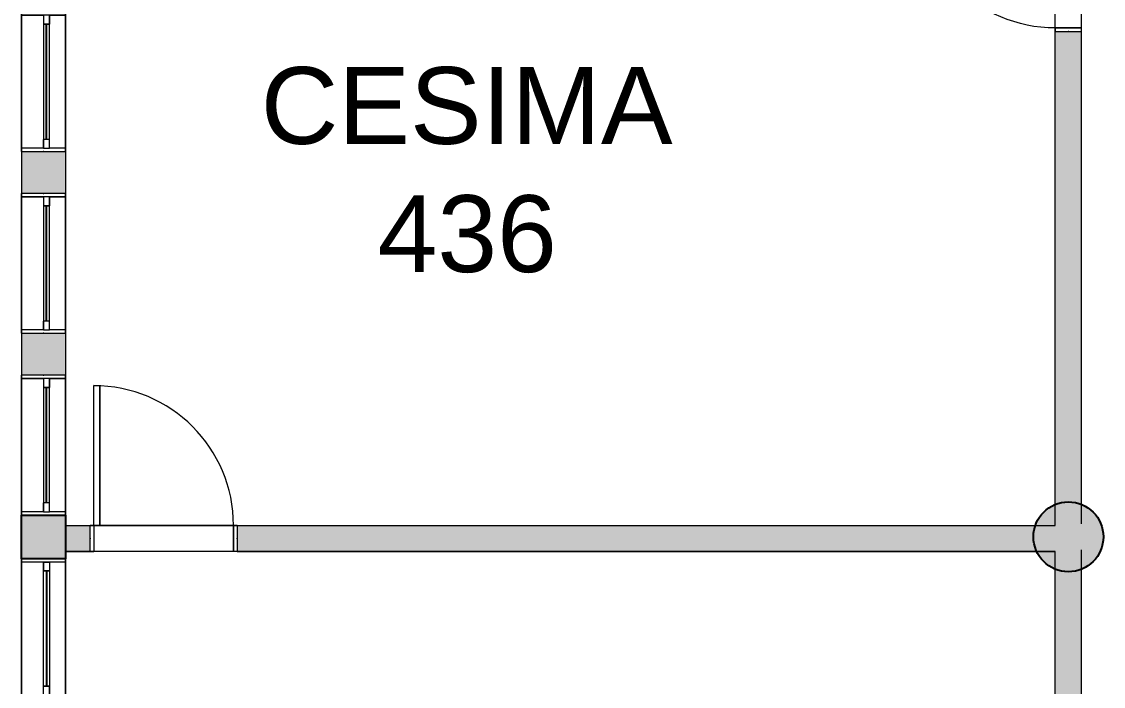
# Model space of a CAD drawing. Header units: metres. Extents: x 512 to 829, y -209 to 245.
# Drawn here: x 781.39 to 787.58, y -86.63 to -82.83 of the extents above; entities that cross this region are included whole.
import ezdxf

# ---------------------------------------------------------------- set-up
doc = ezdxf.new("R2010")
doc.units = ezdxf.units.M
doc.header["$LTSCALE"] = 0.508
doc.set_wipeout_variables(frame=1)
doc.header["$PDSIZE"] = -2
for name, color, linetype, lineweight in [('AMB-NOVOS', 10, 'Continuous', 15), ('None', 7, 'Continuous', 5), ('NãoImprimir', 7, 'Continuous', 5), ('Peitoris', 2, 'Continuous', 5), ('Telhado-Princ', 7, 'Continuous', 5)]:
    doc.layers.add(name, color=color, linetype=linetype, lineweight=lineweight)

# ---------------------------------------------------------------- blocks, each defined once
blk = doc.blocks.new('Grupo-381')
at = {"color": 7, "linetype": 'Continuous', "lineweight": 5}
for points in [[(-0.4, 0.125), (-0.38095, 0.125), (-0.38095, -0.125), (-0.4, -0.125)], [(0.38095, 0.125), (0.4, 0.125), (0.4, -0.125), (0.38095, -0.125)]]:
    blk.add_wipeout(points, dxfattribs=at).dxf.layer = 'None'
at = {"layer": 'None', "color": 7, "linetype": 'Continuous', "lineweight": 5}
for points in [[(-0.4, 0.125), (-0.38095, 0.125), (-0.38095, -0.125), (-0.4, -0.125)], [(0.38095, 0.125), (0.4, 0.125), (0.4, -0.125), (0.38095, -0.125)]]:
    blk.add_lwpolyline(points, close=True, dxfattribs=at)
blk = doc.blocks.new('Grupo-382')
at = {"layer": 'None', "color": 7}
blk.add_blockref('Grupo-381', (0, 0), dxfattribs=at)
at = {"layer": 'None', "color": 7, "linetype": 'Continuous', "lineweight": 5}
for p, q in [((-0.4, 0.125), (-0.38095, 0.125)), ((-0.38095, 0.125), (-0.38095, -0.125)), ((0.4, 0.125), (0.38095, 0.125)), ((0.38095, 0.125), (0.38095, -0.125)), ((-0.4, -0.125), (-0.38095, -0.125)), ((0.4, -0.125), (0.38095, -0.125))]:
    blk.add_line(p, q, dxfattribs=at)
blk = doc.blocks.new('Grupo-383')
at = {"layer": 'None', "color": 7, "linetype": 'Continuous', "lineweight": 5}
for p, q in [((-0.38095, 0.034925), (-0.38095, 0)), ((0.38095, 0.034925), (0.38095, 0))]:
    blk.add_line(p, q, dxfattribs=at)
blk = doc.blocks.new('Grupo-384')
at = {"color": 7, "linetype": 'Continuous', "lineweight": 5}
for points in [[(-0.38095, 0.034925), (-0.33015, 0.034925), (-0.33015, 0), (-0.38095, 0)], [(0.33015, 0.034925), (0.38095, 0.034925), (0.38095, 0), (0.33015, 0)]]:
    blk.add_wipeout(points, dxfattribs=at).dxf.layer = 'None'
at = {"layer": 'None', "color": 7, "linetype": 'Continuous', "lineweight": 5}
for points in [[(-0.38095, 0.034925), (-0.33015, 0.034925), (-0.33015, 0), (-0.38095, 0)], [(0.33015, 0.034925), (0.38095, 0.034925), (0.38095, 0), (0.33015, 0)]]:
    blk.add_lwpolyline(points, close=True, dxfattribs=at)
blk = doc.blocks.new('Grupo-385')
at = {"layer": 'None', "color": 7}
blk.add_blockref('Grupo-383', (0, 0), dxfattribs=at)
at = {"color": 7, "linetype": 'Continuous', "lineweight": 5}
blk.add_wipeout([(-0.33015, 0.034925), (0.33015, 0.034925), (0.33015, 0), (-0.33015, 0)], dxfattribs=at).dxf.layer = 'None'
at = {"layer": 'None', "color": 7, "linetype": 'Continuous', "lineweight": 5}
blk.add_lwpolyline([(-0.33015, 0.034925), (0.33015, 0.034925), (0.33015, 0), (-0.33015, 0)], close=True, dxfattribs=at)
at = {"layer": 'None', "color": 7}
blk.add_blockref('Grupo-384', (0, 0), dxfattribs=at)
at = {"layer": 'None', "color": 7, "linetype": 'Continuous', "lineweight": 5}
for p, q in [((-0.38095, 0.034925), (-0.33015, 0.034925)), ((-0.38095, 0), (-0.33015, 0)), ((-0.33015, 0.034925), (-0.33015, 0)), ((0.38095, 0.034925), (0.33015, 0.034925)), ((0.33015, 0.034925), (0.33015, 0)), ((0.38095, 0), (0.33015, 0))]:
    blk.add_line(p, q, dxfattribs=at)
blk = doc.blocks.new('Grupo-386')
at = {"color": 7, "linetype": 'Continuous', "lineweight": 9}
blk.add_wipeout([(-0.3301, 0.0181), (0.3301, 0.0181), (0.3301, 0.0168), (-0.3301, 0.0168)], dxfattribs=at).dxf.layer = 'None'
blk = doc.blocks.new('Grupo-387')
at = {"layer": 'None', "color": 7}
blk.add_blockref('Grupo-386', (0, 0), dxfattribs=at)
at = {"layer": 'None', "color": 7, "linetype": 'Continuous', "lineweight": 25}
for p, q in [((-0.3301, 0.0181), (0.3301, 0.0181)), ((-0.3301, 0.0168), (0.3301, 0.0168))]:
    blk.add_line(p, q, dxfattribs=at)
blk = doc.blocks.new('Grupo-388')
at = {"layer": 'None', "color": 7, "linetype": 'Continuous', "lineweight": 20}
for p, q in [((0.4, 0.125), (-0.4, 0.125)), ((0.4, -0.125), (-0.4, -0.125))]:
    blk.add_line(p, q, dxfattribs=at)
blk = doc.blocks.new('Window (2D)-27')
at = {"color": 7, "linetype": 'Continuous', "lineweight": 5}
blk.add_wipeout([(-0.4, 0.125), (0.4, 0.125), (0.4, -0.125), (-0.4, -0.125)], dxfattribs=at).dxf.layer = 'None'
at = {"layer": 'None', "color": 7}
blk.add_blockref('Grupo-382', (0, 0), dxfattribs=at)
at = {"layer": 'None', "color": 7, "linetype": 'Continuous', "lineweight": 5}
for p, q in [((-0.4, 0.125), (0.4, 0.125)), ((-0.4, -0.125), (0.4, -0.125))]:
    blk.add_line(p, q, dxfattribs=at)
at = {"layer": 'NãoImprimir', "linetype": 'Continuous'}
for p in [(-0.4, 0), (0.4, 0)]:
    blk.add_point(p, dxfattribs=at)
at = {"layer": 'Peitoris'}
blk.add_blockref('Grupo-385', (0, 0), dxfattribs=at)
blk.add_blockref('Grupo-387', (0, 0), dxfattribs=at)
at = {"layer": 'Telhado-Princ'}
blk.add_blockref('Grupo-388', (0, 0), dxfattribs=at)
blk = doc.blocks.new('Grupo-389')
at = {"color": 7, "linetype": 'Continuous', "lineweight": 5}
for points in [[(-0.4, 0.125), (-0.38095, 0.125), (-0.38095, -0.125), (-0.4, -0.125)], [(0.38095, 0.125), (0.4, 0.125), (0.4, -0.125), (0.38095, -0.125)]]:
    blk.add_wipeout(points, dxfattribs=at).dxf.layer = 'None'
at = {"layer": 'None', "color": 7, "linetype": 'Continuous', "lineweight": 5}
for points in [[(-0.4, 0.125), (-0.38095, 0.125), (-0.38095, -0.125), (-0.4, -0.125)], [(0.38095, 0.125), (0.4, 0.125), (0.4, -0.125), (0.38095, -0.125)]]:
    blk.add_lwpolyline(points, close=True, dxfattribs=at)
blk = doc.blocks.new('Grupo-390')
at = {"layer": 'None', "color": 7}
blk.add_blockref('Grupo-389', (0, 0), dxfattribs=at)
at = {"layer": 'None', "color": 7, "linetype": 'Continuous', "lineweight": 5}
for p, q in [((-0.4, 0.125), (-0.38095, 0.125)), ((-0.38095, 0.125), (-0.38095, -0.125)), ((0.4, 0.125), (0.38095, 0.125)), ((0.38095, 0.125), (0.38095, -0.125)), ((-0.4, -0.125), (-0.38095, -0.125)), ((0.4, -0.125), (0.38095, -0.125))]:
    blk.add_line(p, q, dxfattribs=at)
blk = doc.blocks.new('Grupo-391')
at = {"layer": 'None', "color": 7, "linetype": 'Continuous', "lineweight": 5}
for p, q in [((-0.38095, 0.034925), (-0.38095, 0)), ((0.38095, 0.034925), (0.38095, 0))]:
    blk.add_line(p, q, dxfattribs=at)
blk = doc.blocks.new('Grupo-392')
at = {"color": 7, "linetype": 'Continuous', "lineweight": 5}
for points in [[(-0.38095, 0.034925), (-0.33015, 0.034925), (-0.33015, 0), (-0.38095, 0)], [(0.33015, 0.034925), (0.38095, 0.034925), (0.38095, 0), (0.33015, 0)]]:
    blk.add_wipeout(points, dxfattribs=at).dxf.layer = 'None'
at = {"layer": 'None', "color": 7, "linetype": 'Continuous', "lineweight": 5}
for points in [[(-0.38095, 0.034925), (-0.33015, 0.034925), (-0.33015, 0), (-0.38095, 0)], [(0.33015, 0.034925), (0.38095, 0.034925), (0.38095, 0), (0.33015, 0)]]:
    blk.add_lwpolyline(points, close=True, dxfattribs=at)
blk = doc.blocks.new('Grupo-393')
at = {"layer": 'None', "color": 7}
blk.add_blockref('Grupo-391', (0, 0), dxfattribs=at)
at = {"color": 7, "linetype": 'Continuous', "lineweight": 5}
blk.add_wipeout([(-0.33015, 0.034925), (0.33015, 0.034925), (0.33015, 0), (-0.33015, 0)], dxfattribs=at).dxf.layer = 'None'
at = {"layer": 'None', "color": 7, "linetype": 'Continuous', "lineweight": 5}
blk.add_lwpolyline([(-0.33015, 0.034925), (0.33015, 0.034925), (0.33015, 0), (-0.33015, 0)], close=True, dxfattribs=at)
at = {"layer": 'None', "color": 7}
blk.add_blockref('Grupo-392', (0, 0), dxfattribs=at)
at = {"layer": 'None', "color": 7, "linetype": 'Continuous', "lineweight": 5}
for p, q in [((-0.38095, 0.034925), (-0.33015, 0.034925)), ((-0.38095, 0), (-0.33015, 0)), ((-0.33015, 0.034925), (-0.33015, 0)), ((0.38095, 0.034925), (0.33015, 0.034925)), ((0.33015, 0.034925), (0.33015, 0)), ((0.38095, 0), (0.33015, 0))]:
    blk.add_line(p, q, dxfattribs=at)
blk = doc.blocks.new('Grupo-394')
at = {"color": 7, "linetype": 'Continuous', "lineweight": 9}
blk.add_wipeout([(-0.3301, 0.0181), (0.3301, 0.0181), (0.3301, 0.0168), (-0.3301, 0.0168)], dxfattribs=at).dxf.layer = 'None'
blk = doc.blocks.new('Grupo-395')
at = {"layer": 'None', "color": 7}
blk.add_blockref('Grupo-394', (0, 0), dxfattribs=at)
at = {"layer": 'None', "color": 7, "linetype": 'Continuous', "lineweight": 25}
for p, q in [((-0.3301, 0.0181), (0.3301, 0.0181)), ((-0.3301, 0.0168), (0.3301, 0.0168))]:
    blk.add_line(p, q, dxfattribs=at)
blk = doc.blocks.new('Grupo-396')
at = {"layer": 'None', "color": 7, "linetype": 'Continuous', "lineweight": 20}
for p, q in [((0.4, 0.125), (-0.4, 0.125)), ((0.4, -0.125), (-0.4, -0.125))]:
    blk.add_line(p, q, dxfattribs=at)
blk = doc.blocks.new('Window (2D)-28')
at = {"color": 7, "linetype": 'Continuous', "lineweight": 5}
blk.add_wipeout([(-0.4, 0.125), (0.4, 0.125), (0.4, -0.125), (-0.4, -0.125)], dxfattribs=at).dxf.layer = 'None'
at = {"layer": 'None', "color": 7}
blk.add_blockref('Grupo-390', (0, 0), dxfattribs=at)
at = {"layer": 'None', "color": 7, "linetype": 'Continuous', "lineweight": 5}
for p, q in [((-0.4, 0.125), (0.4, 0.125)), ((-0.4, -0.125), (0.4, -0.125))]:
    blk.add_line(p, q, dxfattribs=at)
at = {"layer": 'NãoImprimir', "linetype": 'Continuous'}
for p in [(-0.4, 0), (0.4, 0)]:
    blk.add_point(p, dxfattribs=at)
at = {"layer": 'Peitoris'}
blk.add_blockref('Grupo-393', (0, 0), dxfattribs=at)
blk.add_blockref('Grupo-395', (0, 0), dxfattribs=at)
at = {"layer": 'Telhado-Princ'}
blk.add_blockref('Grupo-396', (0, 0), dxfattribs=at)
blk = doc.blocks.new('Grupo-397')
at = {"color": 7, "linetype": 'Continuous', "lineweight": 5}
for points in [[(-0.4, 0.125), (-0.38095, 0.125), (-0.38095, -0.125), (-0.4, -0.125)], [(0.38095, 0.125), (0.4, 0.125), (0.4, -0.125), (0.38095, -0.125)]]:
    blk.add_wipeout(points, dxfattribs=at).dxf.layer = 'None'
at = {"layer": 'None', "color": 7, "linetype": 'Continuous', "lineweight": 5}
for points in [[(-0.4, 0.125), (-0.38095, 0.125), (-0.38095, -0.125), (-0.4, -0.125)], [(0.38095, 0.125), (0.4, 0.125), (0.4, -0.125), (0.38095, -0.125)]]:
    blk.add_lwpolyline(points, close=True, dxfattribs=at)
blk = doc.blocks.new('Grupo-398')
at = {"layer": 'None', "color": 7}
blk.add_blockref('Grupo-397', (0, 0), dxfattribs=at)
at = {"layer": 'None', "color": 7, "linetype": 'Continuous', "lineweight": 5}
for p, q in [((-0.4, 0.125), (-0.38095, 0.125)), ((-0.38095, 0.125), (-0.38095, -0.125)), ((0.4, 0.125), (0.38095, 0.125)), ((0.38095, 0.125), (0.38095, -0.125)), ((-0.4, -0.125), (-0.38095, -0.125)), ((0.4, -0.125), (0.38095, -0.125))]:
    blk.add_line(p, q, dxfattribs=at)
blk = doc.blocks.new('Grupo-399')
at = {"layer": 'None', "color": 7, "linetype": 'Continuous', "lineweight": 5}
for p, q in [((-0.38095, 0.034925), (-0.38095, 0)), ((0.38095, 0.034925), (0.38095, 0))]:
    blk.add_line(p, q, dxfattribs=at)
blk = doc.blocks.new('Grupo-400')
at = {"color": 7, "linetype": 'Continuous', "lineweight": 5}
for points in [[(-0.38095, 0.034925), (-0.33015, 0.034925), (-0.33015, 0), (-0.38095, 0)], [(0.33015, 0.034925), (0.38095, 0.034925), (0.38095, 0), (0.33015, 0)]]:
    blk.add_wipeout(points, dxfattribs=at).dxf.layer = 'None'
at = {"layer": 'None', "color": 7, "linetype": 'Continuous', "lineweight": 5}
for points in [[(-0.38095, 0.034925), (-0.33015, 0.034925), (-0.33015, 0), (-0.38095, 0)], [(0.33015, 0.034925), (0.38095, 0.034925), (0.38095, 0), (0.33015, 0)]]:
    blk.add_lwpolyline(points, close=True, dxfattribs=at)
blk = doc.blocks.new('Grupo-401')
at = {"layer": 'None', "color": 7}
blk.add_blockref('Grupo-399', (0, 0), dxfattribs=at)
at = {"color": 7, "linetype": 'Continuous', "lineweight": 5}
blk.add_wipeout([(-0.33015, 0.034925), (0.33015, 0.034925), (0.33015, 0), (-0.33015, 0)], dxfattribs=at).dxf.layer = 'None'
at = {"layer": 'None', "color": 7, "linetype": 'Continuous', "lineweight": 5}
blk.add_lwpolyline([(-0.33015, 0.034925), (0.33015, 0.034925), (0.33015, 0), (-0.33015, 0)], close=True, dxfattribs=at)
at = {"layer": 'None', "color": 7}
blk.add_blockref('Grupo-400', (0, 0), dxfattribs=at)
at = {"layer": 'None', "color": 7, "linetype": 'Continuous', "lineweight": 5}
for p, q in [((-0.38095, 0.034925), (-0.33015, 0.034925)), ((-0.38095, 0), (-0.33015, 0)), ((-0.33015, 0.034925), (-0.33015, 0)), ((0.38095, 0.034925), (0.33015, 0.034925)), ((0.33015, 0.034925), (0.33015, 0)), ((0.38095, 0), (0.33015, 0))]:
    blk.add_line(p, q, dxfattribs=at)
blk = doc.blocks.new('Grupo-402')
at = {"color": 7, "linetype": 'Continuous', "lineweight": 9}
blk.add_wipeout([(-0.3301, 0.0181), (0.3301, 0.0181), (0.3301, 0.0168), (-0.3301, 0.0168)], dxfattribs=at).dxf.layer = 'None'
blk = doc.blocks.new('Grupo-403')
at = {"layer": 'None', "color": 7}
blk.add_blockref('Grupo-402', (0, 0), dxfattribs=at)
at = {"layer": 'None', "color": 7, "linetype": 'Continuous', "lineweight": 25}
for p, q in [((-0.3301, 0.0181), (0.3301, 0.0181)), ((-0.3301, 0.0168), (0.3301, 0.0168))]:
    blk.add_line(p, q, dxfattribs=at)
blk = doc.blocks.new('Grupo-404')
at = {"layer": 'None', "color": 7, "linetype": 'Continuous', "lineweight": 20}
for p, q in [((0.4, 0.125), (-0.4, 0.125)), ((0.4, -0.125), (-0.4, -0.125))]:
    blk.add_line(p, q, dxfattribs=at)
blk = doc.blocks.new('Window (2D)-29')
at = {"color": 7, "linetype": 'Continuous', "lineweight": 5}
blk.add_wipeout([(-0.4, 0.125), (0.4, 0.125), (0.4, -0.125), (-0.4, -0.125)], dxfattribs=at).dxf.layer = 'None'
at = {"layer": 'None', "color": 7}
blk.add_blockref('Grupo-398', (0, 0), dxfattribs=at)
at = {"layer": 'None', "color": 7, "linetype": 'Continuous', "lineweight": 5}
for p, q in [((-0.4, 0.125), (0.4, 0.125)), ((-0.4, -0.125), (0.4, -0.125))]:
    blk.add_line(p, q, dxfattribs=at)
at = {"layer": 'NãoImprimir', "linetype": 'Continuous'}
for p in [(-0.4, 0), (0.4, 0)]:
    blk.add_point(p, dxfattribs=at)
at = {"layer": 'Peitoris'}
blk.add_blockref('Grupo-401', (0, 0), dxfattribs=at)
blk.add_blockref('Grupo-403', (0, 0), dxfattribs=at)
at = {"layer": 'Telhado-Princ'}
blk.add_blockref('Grupo-404', (0, 0), dxfattribs=at)
blk = doc.blocks.new('Grupo-405')
at = {"color": 7, "linetype": 'Continuous', "lineweight": 5}
for points in [[(-0.4, 0.125), (-0.38095, 0.125), (-0.38095, -0.125), (-0.4, -0.125)], [(0.38095, 0.125), (0.4, 0.125), (0.4, -0.125), (0.38095, -0.125)]]:
    blk.add_wipeout(points, dxfattribs=at).dxf.layer = 'None'
at = {"layer": 'None', "color": 7, "linetype": 'Continuous', "lineweight": 5}
for points in [[(-0.4, 0.125), (-0.38095, 0.125), (-0.38095, -0.125), (-0.4, -0.125)], [(0.38095, 0.125), (0.4, 0.125), (0.4, -0.125), (0.38095, -0.125)]]:
    blk.add_lwpolyline(points, close=True, dxfattribs=at)
blk = doc.blocks.new('Grupo-406')
at = {"layer": 'None', "color": 7}
blk.add_blockref('Grupo-405', (0, 0), dxfattribs=at)
at = {"layer": 'None', "color": 7, "linetype": 'Continuous', "lineweight": 5}
for p, q in [((-0.4, 0.125), (-0.38095, 0.125)), ((-0.38095, 0.125), (-0.38095, -0.125)), ((0.4, 0.125), (0.38095, 0.125)), ((0.38095, 0.125), (0.38095, -0.125)), ((-0.4, -0.125), (-0.38095, -0.125)), ((0.4, -0.125), (0.38095, -0.125))]:
    blk.add_line(p, q, dxfattribs=at)
blk = doc.blocks.new('Grupo-407')
at = {"layer": 'None', "color": 7, "linetype": 'Continuous', "lineweight": 5}
for p, q in [((-0.38095, 0.034925), (-0.38095, 0)), ((0.38095, 0.034925), (0.38095, 0))]:
    blk.add_line(p, q, dxfattribs=at)
blk = doc.blocks.new('Grupo-408')
at = {"color": 7, "linetype": 'Continuous', "lineweight": 5}
for points in [[(-0.38095, 0.034925), (-0.33015, 0.034925), (-0.33015, 0), (-0.38095, 0)], [(0.33015, 0.034925), (0.38095, 0.034925), (0.38095, 0), (0.33015, 0)]]:
    blk.add_wipeout(points, dxfattribs=at).dxf.layer = 'None'
at = {"layer": 'None', "color": 7, "linetype": 'Continuous', "lineweight": 5}
for points in [[(-0.38095, 0.034925), (-0.33015, 0.034925), (-0.33015, 0), (-0.38095, 0)], [(0.33015, 0.034925), (0.38095, 0.034925), (0.38095, 0), (0.33015, 0)]]:
    blk.add_lwpolyline(points, close=True, dxfattribs=at)
blk = doc.blocks.new('Grupo-409')
at = {"layer": 'None', "color": 7}
blk.add_blockref('Grupo-407', (0, 0), dxfattribs=at)
at = {"color": 7, "linetype": 'Continuous', "lineweight": 5}
blk.add_wipeout([(-0.33015, 0.034925), (0.33015, 0.034925), (0.33015, 0), (-0.33015, 0)], dxfattribs=at).dxf.layer = 'None'
at = {"layer": 'None', "color": 7, "linetype": 'Continuous', "lineweight": 5}
blk.add_lwpolyline([(-0.33015, 0.034925), (0.33015, 0.034925), (0.33015, 0), (-0.33015, 0)], close=True, dxfattribs=at)
at = {"layer": 'None', "color": 7}
blk.add_blockref('Grupo-408', (0, 0), dxfattribs=at)
at = {"layer": 'None', "color": 7, "linetype": 'Continuous', "lineweight": 5}
for p, q in [((-0.38095, 0.034925), (-0.33015, 0.034925)), ((-0.38095, 0), (-0.33015, 0)), ((-0.33015, 0.034925), (-0.33015, 0)), ((0.38095, 0.034925), (0.33015, 0.034925)), ((0.33015, 0.034925), (0.33015, 0)), ((0.38095, 0), (0.33015, 0))]:
    blk.add_line(p, q, dxfattribs=at)
blk = doc.blocks.new('Grupo-410')
at = {"color": 7, "linetype": 'Continuous', "lineweight": 9}
blk.add_wipeout([(-0.3301, 0.0181), (0.3301, 0.0181), (0.3301, 0.0168), (-0.3301, 0.0168)], dxfattribs=at).dxf.layer = 'None'
blk = doc.blocks.new('Grupo-411')
at = {"layer": 'None', "color": 7}
blk.add_blockref('Grupo-410', (0, 0), dxfattribs=at)
at = {"layer": 'None', "color": 7, "linetype": 'Continuous', "lineweight": 25}
for p, q in [((-0.3301, 0.0181), (0.3301, 0.0181)), ((-0.3301, 0.0168), (0.3301, 0.0168))]:
    blk.add_line(p, q, dxfattribs=at)
blk = doc.blocks.new('Grupo-412')
at = {"layer": 'None', "color": 7, "linetype": 'Continuous', "lineweight": 20}
for p, q in [((0.4, 0.125), (-0.4, 0.125)), ((0.4, -0.125), (-0.4, -0.125))]:
    blk.add_line(p, q, dxfattribs=at)
blk = doc.blocks.new('Window (2D)-30')
at = {"color": 7, "linetype": 'Continuous', "lineweight": 5}
blk.add_wipeout([(-0.4, 0.125), (0.4, 0.125), (0.4, -0.125), (-0.4, -0.125)], dxfattribs=at).dxf.layer = 'None'
at = {"layer": 'None', "color": 7}
blk.add_blockref('Grupo-406', (0, 0), dxfattribs=at)
at = {"layer": 'None', "color": 7, "linetype": 'Continuous', "lineweight": 5}
for p, q in [((-0.4, 0.125), (0.4, 0.125)), ((-0.4, -0.125), (0.4, -0.125))]:
    blk.add_line(p, q, dxfattribs=at)
at = {"layer": 'NãoImprimir', "linetype": 'Continuous'}
for p in [(-0.4, 0), (0.4, 0)]:
    blk.add_point(p, dxfattribs=at)
at = {"layer": 'Peitoris'}
blk.add_blockref('Grupo-409', (0, 0), dxfattribs=at)
blk.add_blockref('Grupo-411', (0, 0), dxfattribs=at)
at = {"layer": 'Telhado-Princ'}
blk.add_blockref('Grupo-412', (0, 0), dxfattribs=at)
blk = doc.blocks.new('Grupo-2637')
at = {"layer": 'None', "color": 7, "linetype": 'Continuous', "lineweight": 5}
for p, q in [((-0.42, 0.075), (-0.42, -0.075)), ((0.42, 0.075), (0.42, -0.075))]:
    blk.add_line(p, q, dxfattribs=at)
blk = doc.blocks.new('Grupo-2638')
at = {"color": 7, "linetype": 'Continuous', "lineweight": 5}
for points in [[(-0.42, 0.075), (-0.4, 0.075), (-0.4, -0.075), (-0.42, -0.075)], [(0.4, 0.075), (0.42, 0.075), (0.42, -0.075), (0.4, -0.075)]]:
    blk.add_wipeout(points, dxfattribs=at).dxf.layer = 'None'
at = {"layer": 'None', "color": 7, "linetype": 'Continuous', "lineweight": 5}
for points in [[(-0.42, 0.075), (-0.4, 0.075), (-0.4, -0.075), (-0.42, -0.075)], [(0.4, 0.075), (0.42, 0.075), (0.42, -0.075), (0.4, -0.075)]]:
    blk.add_lwpolyline(points, close=True, dxfattribs=at)
blk = doc.blocks.new('Grupo-2639')
at = {"layer": 'None', "color": 7}
blk.add_blockref('Grupo-2637', (0, 0), dxfattribs=at)
blk.add_blockref('Grupo-2638', (0, 0), dxfattribs=at)
at = {"layer": 'None', "color": 7, "linetype": 'Continuous', "lineweight": 5}
for p, q in [((-0.42, 0.075), (-0.4, 0.075)), ((-0.4, 0.075), (-0.4, -0.075)), ((0.42, 0.075), (0.4, 0.075)), ((0.4, 0.075), (0.4, -0.075)), ((-0.42, -0.075), (-0.4, -0.075)), ((0.42, -0.075), (0.4, -0.075))]:
    blk.add_line(p, q, dxfattribs=at)
blk = doc.blocks.new('Grupo-2640')
at = {"layer": 'None', "color": 7, "linetype": 'Continuous', "lineweight": 5}
blk.add_arc((-0.4, 0.075), 0.8, 0, 90, dxfattribs=at)
blk = doc.blocks.new('Grupo-2641')
at = {"color": 7, "linetype": 'Continuous', "lineweight": 5}
blk.add_wipeout([(-0.4, 0.075), (-0.4, 0.875), (-0.365, 0.875), (-0.365, 0.075)], dxfattribs=at).dxf.layer = 'None'
at = {"layer": 'None', "color": 7, "linetype": 'Continuous', "lineweight": 5}
blk.add_lwpolyline([(-0.4, 0.075), (-0.4, 0.875), (-0.365, 0.875), (-0.365, 0.075)], close=True, dxfattribs=at)
blk = doc.blocks.new('Grupo-2642')
at = {"layer": 'None', "color": 7}
blk.add_blockref('Grupo-2641', (0, 0), dxfattribs=at)
at = {"layer": 'None', "color": 7, "linetype": 'Continuous', "lineweight": 5}
for p, q in [((-0.4, 0.075), (-0.4, 0.875)), ((-0.4, 0.875), (-0.365, 0.875)), ((-0.365, 0.075), (-0.365, 0.875)), ((-0.4, 0.075), (-0.365, 0.075))]:
    blk.add_line(p, q, dxfattribs=at)
blk = doc.blocks.new('Grupo-2643')
at = {"layer": 'Peitoris', "color": 7}
blk.add_blockref('Grupo-2642', (0, 0), dxfattribs=at)
blk = doc.blocks.new('Grupo-2644')
at = {"layer": 'None', "color": 7, "linetype": 'Continuous', "lineweight": 5}
for p, q in [((0.42, 0.075), (-0.42, 0.075)), ((0.42, -0.075), (-0.42, -0.075))]:
    blk.add_line(p, q, dxfattribs=at)
blk = doc.blocks.new('Door (2D)-89')
at = {"layer": 'None', "color": 7}
blk.add_blockref('Grupo-2639', (0, 0), dxfattribs=at)
at = {"layer": 'NãoImprimir', "color": 7, "linetype": 'Continuous', "lineweight": 5}
for p in [(-0.42, 0), (0.42, 0)]:
    blk.add_point(p, dxfattribs=at)
at = {"layer": 'Peitoris', "color": 7}
blk.add_blockref('Grupo-2640', (0, 0), dxfattribs=at)
at = {"layer": 'None', "color": 7}
blk.add_blockref('Grupo-2643', (0, 0), dxfattribs=at)
at = {"layer": 'Telhado-Princ', "color": 7}
blk.add_blockref('Grupo-2644', (0, 0), dxfattribs=at)
blk = doc.blocks.new('Grupo-2661')
at = {"layer": 'None', "color": 7, "linetype": 'Continuous', "lineweight": 5}
for p, q in [((-0.42, 0.075), (-0.42, -0.075)), ((0.42, 0.075), (0.42, -0.075))]:
    blk.add_line(p, q, dxfattribs=at)
blk = doc.blocks.new('Grupo-2662')
at = {"color": 7, "linetype": 'Continuous', "lineweight": 5}
for points in [[(-0.42, 0.075), (-0.4, 0.075), (-0.4, -0.075), (-0.42, -0.075)], [(0.4, 0.075), (0.42, 0.075), (0.42, -0.075), (0.4, -0.075)]]:
    blk.add_wipeout(points, dxfattribs=at).dxf.layer = 'None'
at = {"layer": 'None', "color": 7, "linetype": 'Continuous', "lineweight": 5}
for points in [[(-0.42, 0.075), (-0.4, 0.075), (-0.4, -0.075), (-0.42, -0.075)], [(0.4, 0.075), (0.42, 0.075), (0.42, -0.075), (0.4, -0.075)]]:
    blk.add_lwpolyline(points, close=True, dxfattribs=at)
blk = doc.blocks.new('Grupo-2663')
at = {"layer": 'None', "color": 7}
blk.add_blockref('Grupo-2661', (0, 0), dxfattribs=at)
blk.add_blockref('Grupo-2662', (0, 0), dxfattribs=at)
at = {"layer": 'None', "color": 7, "linetype": 'Continuous', "lineweight": 5}
for p, q in [((-0.42, 0.075), (-0.4, 0.075)), ((-0.4, 0.075), (-0.4, -0.075)), ((0.42, 0.075), (0.4, 0.075)), ((0.4, 0.075), (0.4, -0.075)), ((-0.42, -0.075), (-0.4, -0.075)), ((0.42, -0.075), (0.4, -0.075))]:
    blk.add_line(p, q, dxfattribs=at)
blk = doc.blocks.new('Grupo-2664')
at = {"layer": 'None', "color": 7, "linetype": 'Continuous', "lineweight": 5}
blk.add_arc((-0.4, 0.075), 0.8, 0, 90, dxfattribs=at)
blk = doc.blocks.new('Grupo-2665')
at = {"color": 7, "linetype": 'Continuous', "lineweight": 5}
blk.add_wipeout([(-0.4, 0.075), (-0.4, 0.875), (-0.365, 0.875), (-0.365, 0.075)], dxfattribs=at).dxf.layer = 'None'
at = {"layer": 'None', "color": 7, "linetype": 'Continuous', "lineweight": 5}
blk.add_lwpolyline([(-0.4, 0.075), (-0.4, 0.875), (-0.365, 0.875), (-0.365, 0.075)], close=True, dxfattribs=at)
blk = doc.blocks.new('Grupo-2666')
at = {"layer": 'None', "color": 7}
blk.add_blockref('Grupo-2665', (0, 0), dxfattribs=at)
at = {"layer": 'None', "color": 7, "linetype": 'Continuous', "lineweight": 5}
for p, q in [((-0.4, 0.075), (-0.4, 0.875)), ((-0.4, 0.875), (-0.365, 0.875)), ((-0.365, 0.075), (-0.365, 0.875)), ((-0.4, 0.075), (-0.365, 0.075))]:
    blk.add_line(p, q, dxfattribs=at)
blk = doc.blocks.new('Grupo-2667')
at = {"layer": 'Peitoris', "color": 7}
blk.add_blockref('Grupo-2666', (0, 0), dxfattribs=at)
blk = doc.blocks.new('Grupo-2668')
at = {"layer": 'None', "color": 7, "linetype": 'Continuous', "lineweight": 5}
for p, q in [((0.42, 0.075), (-0.42, 0.075)), ((0.42, -0.075), (-0.42, -0.075))]:
    blk.add_line(p, q, dxfattribs=at)
blk = doc.blocks.new('Door (2D)-92')
at = {"layer": 'None', "color": 7}
blk.add_blockref('Grupo-2663', (0, 0), dxfattribs=at)
at = {"layer": 'NãoImprimir', "color": 7, "linetype": 'Continuous', "lineweight": 5}
for p in [(-0.42, 0), (0.42, 0)]:
    blk.add_point(p, dxfattribs=at)
at = {"layer": 'Peitoris', "color": 7}
blk.add_blockref('Grupo-2664', (0, 0), dxfattribs=at)
at = {"layer": 'None', "color": 7}
blk.add_blockref('Grupo-2667', (0, 0), dxfattribs=at)
at = {"layer": 'Telhado-Princ', "color": 7}
blk.add_blockref('Grupo-2668', (0, 0), dxfattribs=at)
blk = doc.blocks.new('Grupo-2669')
at = {"layer": 'None', "linetype": 'Continuous', "lineweight": 0}
h = blk.add_hatch(color=255, dxfattribs=at)
edge = h.paths.add_edge_path()
edge.add_arc((73.0552, 13.2475), 0.2, 0, 360, ccw=False)
blk.add_hatch(color=255, dxfattribs=at).paths.add_polyline_path([(67.0663, 13.1225), (67.0663, 13.3725), (67.3163, 13.3725), (67.3163, 13.1225)])
at = {"layer": 'None', "color": 7, "linetype": 'Continuous', "lineweight": 25}
blk.add_lwpolyline([(67.0663, 13.1225), (67.0663, 13.3725), (67.3163, 13.3725), (67.3163, 13.1225)], close=True, dxfattribs=at)
blk.add_circle((73.0552, 13.2475), 0.2, dxfattribs=at)

msp = doc.modelspace()

# ---------------------------------------------------------------- linework, layer by layer
at = {"layer": 'None', "color": 7, "linetype": 'Continuous', "lineweight": 18}
for p, q in [((787.3001, -85.7086), (787.3001, -82.8815)), ((787.4501, -85.6992), (787.4501, -82.8815)), ((781.3862, -83.5692), (781.3862, -83.8092)), ((781.6362, -83.5692), (781.6362, -83.8092)), ((781.3862, -84.6092), (781.3862, -84.8492)), ((781.6362, -84.6092), (781.6362, -84.8492)), ((781.3862, -85.6492), (781.3862, -85.8992)), ((781.6362, -85.6492), (781.6362, -85.8992)), ((781.6362, -85.7086), (781.7784, -85.7086)), ((782.6184, -85.7086), (787.3001, -85.7086)), ((781.6362, -85.8586), (781.7784, -85.8586)), ((782.6184, -85.8586), (787.3001, -85.8586)), ((787.3001, -89.8992), (787.3001, -85.8586)), ((787.4501, -90.1742), (787.4501, -85.8492))]:
    msp.add_line(p, q, dxfattribs=at)
at = {"layer": 'None', "color": 250, "linetype": 'Continuous'}
for points in [[(787.4501, -90.1742), (787.3001, -90.1742), (787.4501, -82.8815), (787.3001, -82.8815)], [(781.3862, -83.5692), (781.6362, -83.5692), (781.3862, -83.8092), (781.6362, -83.8092)], [(781.3862, -84.6092), (781.6362, -84.6092), (781.3862, -84.8492), (781.6362, -84.8492)], [(781.3862, -85.6492), (781.6362, -85.6492), (781.3862, -85.8992), (781.6362, -85.8992)], [(781.6362, -85.8586), (781.6362, -85.7086), (781.7784, -85.8586), (781.7784, -85.7086)], [(782.6184, -85.8586), (782.6184, -85.7086), (787.3001, -85.8586), (787.3001, -85.7086)]]:
    msp.add_solid(points, dxfattribs=at)

# ---------------------------------------------------------------- texts
at = {"layer": 'AMB-NOVOS', "linetype": 'Continuous', "lineweight": 0, "insert": (781.5934, -83.0853), "char_height": 0.44, "attachment_point": 1}
msp.add_mtext_dynamic_manual_height_columns('\\pi1.1608;{\\fArial|b0|i0|c0|p34;CESIMA\\P\\pi1.82951;436}', width=4.648565, gutter_width=1, heights=[0], dxfattribs=at)

# ---------------------------------------------------------------- next in the draw order: block references
at = {"layer": 'None', "color": 7, "xscale": -1, "rotation": 270}
for name, p in [('Window (2D)-27', (781.5112, -83.1692)), ('Window (2D)-28', (781.5112, -84.2092)), ('Window (2D)-29', (781.5112, -85.2492))]:
    msp.add_blockref(name, p, dxfattribs=at)
at = {"layer": 'None', "color": 7, "rotation": 270}
msp.add_blockref('Window (2D)-30', (781.5112, -86.2992), dxfattribs=at)

# ---------------------------------------------------------------- next in the draw order: linework, layer by layer
at = {"layer": 'None', "color": 7, "linetype": 'Continuous', "lineweight": 5}
for points in [[(781.6362, -85.7086), (787.3001, -85.7086), (787.3001, -81.6492), (781.6362, -81.6492)], [(781.6362, -89.8992), (787.3001, -89.8992), (787.3001, -85.8586), (781.6362, -85.8586)]]:
    msp.add_lwpolyline(points, close=True, dxfattribs=at)

# ---------------------------------------------------------------- next in the draw order: block references
at = {"layer": 'None', "color": 7, "xscale": -1, "rotation": 90}
msp.add_blockref('Door (2D)-89', (787.3751, -82.4615), dxfattribs=at)
at = {"layer": 'None', "color": 7}
msp.add_blockref('Door (2D)-92', (782.1984, -85.7836), dxfattribs=at)

# ---------------------------------------------------------------- next in the draw order: block references
msp.add_blockref('Grupo-2669', (714.3199, -99.0216), dxfattribs=at)

doc.saveas('drawing.dxf')
